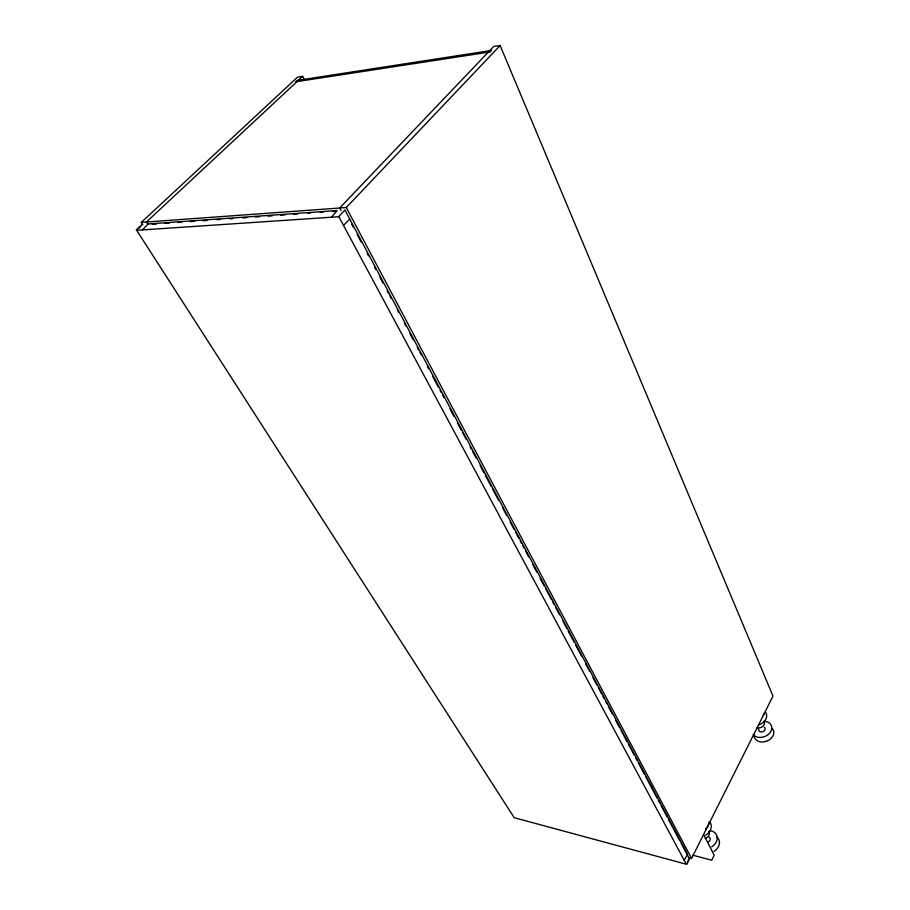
<?xml version="1.0" encoding="UTF-8"?>
<svg xmlns="http://www.w3.org/2000/svg" width="910" height="910" viewBox="0 0 910 910"><rect width="100%" height="100%" fill="white"/><g stroke="black" fill="none" stroke-linecap="round" stroke-linejoin="round"><path stroke-width="1.36" d="M349.759 219.117L343.491 225.396M338.952 216.33L344.924 209.994L687.573 854.285L684.206 860.268M687.494 861.963L689.245 858.471M688.87 857.709L691.566 858.437L772.999 696.105L500.125 45.5L493.686 46.512L339.68 208.015L341.011 210.517M142.859 224.781L141.334 222.381L346.278 207.537L500.125 45.5M138.923 228.205L140.641 226.613M304.588 80.137L302.632 76.36L146.43 222.017L147.955 224.417M141.334 222.381L297.513 77.157L302.632 76.36M766.356 741.275L763.763 741.9A10.158 7.712 -20.7 0 1 754.071 735.291M152.3 224.304L156.531 224.008M165.006 223.405L169.237 223.109M177.7 222.518L181.932 222.211M190.395 221.619L194.638 221.312M203.101 220.72L207.332 220.425M217.206 219.719L220.027 219.526M229.911 218.832L232.732 218.627M242.606 217.934L246.837 217.626M255.312 217.035L259.543 216.739M268.006 216.136L272.238 215.841M280.701 215.238L284.932 214.942M293.407 214.339L297.638 214.043M307.512 213.35L310.333 213.145M320.218 212.451L323.039 212.246M332.912 211.552L335.733 211.359M142.21 224.429L136.227 230.002M692.601 855.15L711.734 860.212L714.191 855.195L703.578 834.481M686.686 864.477L689.78 858.437M142.392 229.923L148.114 223.962L337.2 210.529L331.467 217.206M351.795 224.429L353.137 226.943M357.141 234.473L361.145 242.003M367.162 253.298L368.493 255.812M374.51 267.108L375.841 269.61M379.857 277.14L383.19 283.419M387.205 290.95L388.536 293.464M389.878 295.966L391.209 298.48M397.226 309.775L398.557 312.289M404.563 323.585L405.905 326.099M409.909 333.629L413.254 339.896M417.258 347.427L418.6 349.94M419.931 352.454L421.273 354.957M427.279 366.252L428.621 368.766M432.625 376.296L438.631 387.592M439.974 390.106L441.304 392.608M442.647 395.122L443.978 397.636M449.995 408.931L453.999 416.462M457.343 422.74L461.347 430.271M462.678 432.773L466.022 439.052M470.026 446.582L471.369 449.096M472.7 451.599L476.044 457.878M480.048 465.408L484.063 472.938M485.394 475.452L491.411 486.748M492.742 489.25L498.748 500.546M502.764 508.076L506.768 515.606M510.112 521.885L514.116 529.415M515.458 531.929L518.791 538.208M520.133 540.711L521.464 543.225M522.806 545.738L524.137 548.241M525.468 550.755L528.812 557.034M532.816 564.564L536.832 572.094M540.165 578.362L544.18 585.892M545.511 588.406L551.528 599.701M552.859 602.215L554.201 604.718M555.532 607.232L559.536 614.762M562.88 621.041L566.885 628.571M568.227 631.085L574.233 642.38M575.575 644.883L581.581 656.178M585.596 663.708L589.6 671.239M592.945 677.518L596.949 685.048M598.279 687.562L601.624 693.83M602.955 696.343L604.297 698.857M605.628 701.36L606.97 703.874M608.301 706.387L612.305 713.918M615.649 720.197L619.653 727.727M620.995 730.23L627.001 741.525M628.344 744.039L634.35 755.334M635.692 757.848L637.023 760.351M638.365 762.864L644.371 774.16M645.713 776.674L657.065 798.002M658.396 800.516L659.739 803.029M661.069 805.532L667.087 816.839M668.418 819.341L679.781 840.681M681.112 843.195L687.13 854.49M687.653 855.48L688.711 857.47M346.278 207.537L691.566 858.437M764.571 721.312A10.215 7.735 -20.7 0 1 769.689 733.141A10.215 7.735 -20.7 0 1 753.184 734.484M764.195 727.192A3.321 2.514 -20.7 0 1 764.502 730.457A3.321 2.514 -20.7 0 1 760.476 731.867A3.321 2.514 -20.7 0 1 758.781 729.092M763.843 721.255A5.13 3.867 -20.8 0 1 762.955 726.18A5.13 3.867 -20.8 0 1 756.915 727.647M765.424 712.189A10.294 7.712 -20.9 0 1 759.133 724.747M772.533 728.762A10.158 7.712 -20.7 0 1 766.368 741.297M764.298 713.383A10.329 7.712 -21 0 1 763.262 715.453M708.685 836.87A3.481 2.81 -26.4 0 1 710.187 839.6A3.481 2.81 -26.4 0 1 707.616 842.319M709.971 830.614A10.715 8.645 -26.4 0 1 717.194 837.28A10.715 8.645 -26.4 0 1 711.7 846.857M716.739 836.916A10.647 8.622 -26.4 0 1 713.997 851.339M708.742 831.478A5.38 4.322 -26.4 0 1 705.261 838.451M710.164 822.401A10.806 8.634 -26.4 0 1 705.728 835.175M709.027 822.162A10.84 8.634 -26.4 0 1 705.637 828.908M491.343 50.482L489.91 51.984L295.648 81.809L297.126 80.433L491.343 50.482M338.838 216.716L136.671 230.298L514.23 817.715L686.345 864.238L338.838 216.716"/></g></svg>
